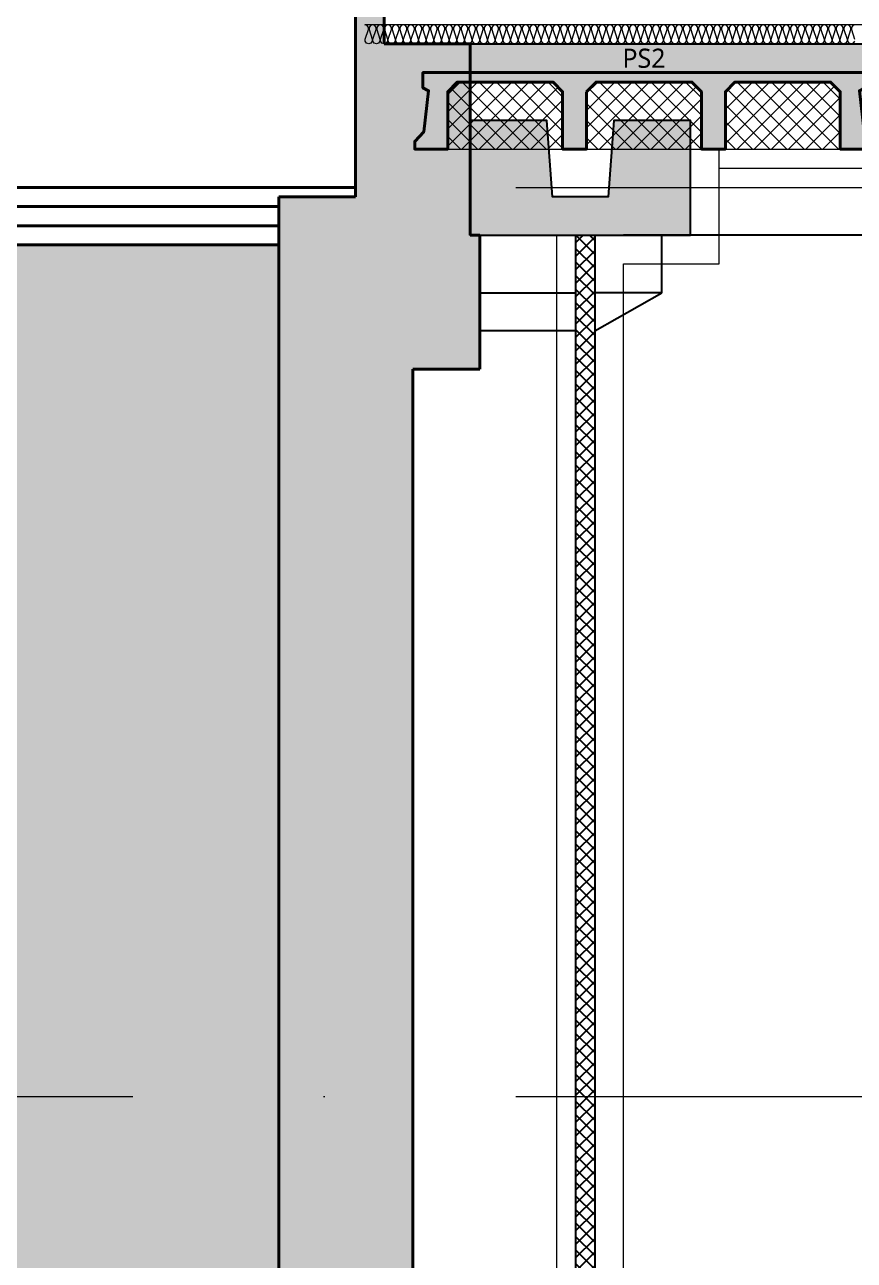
# Model space of a CAD drawing. Header units: millimetres. Extents: x 0 to 420000, y 0 to 297000.
# Drawn here: x 109635 to 113969, y 27845 to 34300 of the extents above; entities that cross this region are included whole.
import ezdxf
from ezdxf.enums import TextEntityAlignment as Align

# ---------------------------------------------------------------- set-up
doc = ezdxf.new("R2010")
doc.units = ezdxf.units.MM
for name, pattern in [('0731_main_plan$0$form_$0$y-Landschaft$0$_$1$20120914_Verkehrsflächen_Grün$0$20120628_xref - Gammel$1$3_H-GL_F1_U3 - Default$0${ Offset Lines }', [0]), ('CEN', [62, 60, -1, 0, -1]), ('HIDDEN', [0.375, 0.25, -0.125])]:
    doc.linetypes.add(name, pattern=pattern)
for name, color, linetype, lineweight in [('A-AXIS-LINE', 1, 'CEN', 15), ('A-CONC-LIN1', 2, 'Continuous', 40), ('A-CONC-LIN2', 7, 'Continuous', 25), ('A-ELEV-LIN2', 7, 'Continuous', 25), ('A-GRND', 2, 'Continuous', 40), ('A-WAXM-BLOC', 3, 'Continuous', 25), ('A-XXXX-HID', 8, 'HIDDEN', 18), ('A-XXXX-INSL1', 15, 'Continuous', 18), ('A-XXXX-INSL2', 8, 'Continuous', 18)]:
    doc.layers.add(name, color=color, linetype=linetype, lineweight=lineweight)
for name, color, linetype in [('A-CONC-SOLD', 253, 'CEN'), ('A-XXXX-SOLD', 252, 'Continuous'), ('CON', 2, 'Continuous')]:
    doc.layers.add(name, color=color, linetype=linetype)
doc.layers.add('A-XXXX-NPLT', color=144, linetype='Continuous', lineweight=15, plot=False)
doc.styles.add('맑은고딕', font='')
doc.styles.get('맑은고딕').set_extended_font_data('Malgun Gothic')

# ---------------------------------------------------------------- blocks, each defined once
blk = doc.blocks.new('axis(211208)')
at = {"layer": 'A-AXIS-LINE', "ltscale": 1000}
for p, q in [((4631788.1, -432118.7), (4955413.1, -432118.7)), ((4631788.1, -436868.7), (4955413.1, -436868.7))]:
    blk.add_line(p, q, dxfattribs=at)
blk = doc.blocks.new('PS2')
at = {"layer": 'A-CONC-SOLD'}
h = blk.add_hatch(color=256, dxfattribs=at)
h.dxf.hatch_style = 1
h.paths.add_polyline_path([(1197.5, 0), (-1197.5, 0), (-1197.5, -510), (-1150.5, -460), (-1125, -245), (-1155, -230), (-1155, -150), (1155, -150), (1155, -230), (1125, -245), (1150.5, -460), (1197.5, -510)])
h = blk.add_hatch(color=256, dxfattribs=at)
h.dxf.hatch_style = 1
h.paths.add_polyline_path([(-1150.5, -460), (-1197.5, -510), (-1197.5, -550), (-1025, -550), (-1025, -510), (-1025, -250), (-975, -200), (-475, -200), (-425, -250), (-425, -510), (-425, -550), (-300, -550), (-300, -510), (-300, -250), (-250, -200), (250, -200), (300, -250), (300, -510), (300, -550), (425, -550), (425, -510), (425, -250), (475, -200), (975, -200), (1025, -250), (1025, -510), (1025, -550), (1197.5, -550), (1197.5, -510), (1150.5, -460), (1125, -245), (1155, -230), (1155, -150), (-1155, -150), (-1155, -230), (-1125, -245)])
at = {"layer": 'A-XXXX-INSL2'}
h = blk.add_hatch(dxfattribs=at)
h.set_pattern_fill('ANSI37', color=256, scale=20)
h.set_pattern_definition([(45, (-289951.5, -41968), (-44.90128, 44.90128), []), (135, (-289951.5, -41968), (-44.90128, -44.90128), [])])
h.paths.add_polyline_path([(-975, -200), (-1025, -250), (-1025, -510), (-1025, -550), (-425, -550), (-425, -510), (-425, -250), (-475, -200)])
h.paths.add_polyline_path([(-250, -200), (-300, -250), (-300, -510), (-300, -550), (300, -550), (300, -510), (300, -250), (250, -200)])
h.paths.add_polyline_path([(425, -510), (425, -550), (1025, -550), (1025, -510), (1025, -250), (975, -200), (475, -200), (425, -250)])
at = {"layer": 'A-CONC-LIN1', "color": 2, "linetype": '0731_main_plan$0$form_$0$y-Landschaft$0$_$1$20120914_Verkehrsflächen_Grün$0$20120628_xref - Gammel$1$3_H-GL_F1_U3 - Default$0${ Offset Lines }'}
blk.add_lwpolyline([(-300, -250), (-300, -510), (-300, -510), (-300, -550), (-425, -550), (-425, -510), (-425, -510), (-425, -250), (-475, -200), (-975, -200), (-1025, -250), (-1025, -510), (-1025, -510), (-1025, -550), (-1197.5, -550), (-1197.5, -510), (-1150.5, -460), (-1125, -245), (-1155, -230), (-1155, -150), (1155, -150), (1155, -230), (1125, -245), (1150.5, -460), (1197.5, -510), (1197.5, -550), (1025, -550), (1025, -510), (1025, -510), (1025, -250), (975, -200), (475, -200), (425, -250), (425, -510), (425, -510), (425, -550), (300, -550), (300, -510), (300, -510), (300, -250), (250, -200), (-250, -200)], close=True, dxfattribs=at)
at = {"layer": 'A-CONC-LIN2'}
blk.add_line((-1197.5, 0), (1197.5, 0), dxfattribs=at)
at = {"layer": 'A-XXXX-NPLT'}
for p, q in [((-1025, -550), (-425, -550)), ((-300, -550), (300, -550)), ((425, -550), (1025, -550))]:
    blk.add_line(p, q, dxfattribs=at)
at = {"layer": 'A-XXXX-NPLT', "style": '맑은고딕'}
blk.add_text('PS2', height=100, dxfattribs=at).set_placement((0, -75), align=Align.MIDDLE)
blk = doc.blocks.new('지하2층')
at = {"layer": 'A-CONC-SOLD'}
h = blk.add_hatch(color=256, dxfattribs=at)
h.dxf.hatch_style = 1
h.paths.add_polyline_path([(4879373.8, -392168.7), (4878973.8, -392168.7), (4878973.8, -391118.7), (4878823.8, -391118.7), (4878823.8, -391368.7), (4878373.8, -391368.7), (4878373.8, -392368.7), (4878323.8, -392368.7), (4878323.8, -393068.7), (4878673.8, -393068.7), (4878673.8, -401668.7), (4877923.8, -401668.7), (4877923.8, -401118.7), (4877723.8, -401118.7), (4877723.8, -401668.7), (4801523.8, -401668.7), (4801523.8, -401128.7), (4801323.8, -401128.7), (4801323.8, -401968.7), (4801493.8, -401968.7), (4801478.8, -401977.7), (4801478.8, -402318.7), (4759168.8, -402318.7), (4759168.8, -401977.7), (4759153.8, -401968.7), (4759323.8, -401968.7), (4759323.8, -401128.7), (4759123.8, -401128.7), (4759123.8, -401668.7), (4682923.8, -401668.7), (4682923.8, -401118.7), (4682723.8, -401118.7), (4682723.8, -401668.7), (4681973.8, -401668.7), (4681973.8, -393068.7), (4682323.8, -393068.7), (4682323.8, -392368.7), (4682273.8, -392368.7), (4682273.8, -391368.7), (4681823.8, -391368.7), (4681823.8, -391118.7), (4681673.8, -391118.7), (4681673.8, -392168.7), (4681273.8, -392168.7), (4681273.8, -401968.7), (4758323.8, -401968.7), (4758323.8, -402618.7), (4802323.8, -402618.7), (4802323.8, -401968.7), (4879373.8, -401968.7)])
h = blk.add_hatch(color=256, dxfattribs=at)
h.dxf.hatch_style = 1
h.paths.add_polyline_path([(4682273.8, -391768.7), (4682273.8, -392368.7), (4683423.8, -392368.7), (4683423.8, -391768.7), (4683023.8, -391768.7), (4682993.8, -392168.7), (4682703.8, -392168.7), (4682673.8, -391768.7)])
h = blk.add_hatch(dxfattribs=at)
h.set_pattern_fill('블럭단면', color=256, scale=50)
h.set_pattern_definition([(45, (4570311.26, -377471.006), (-35.35534, 35.35534), []), (135, (4570311.26, -377471.006), (-35.35534, -35.35534), [])])
h.paths.add_polyline_path([(4682923.8, -392368.7), (4682823.8, -392368.7), (4682823.8, -401118.7), (4682923.8, -401118.7)])
blk.add_line((4682323.8, -392368.7), (4682323.8, -392868.7))
at = {"layer": 'A-CONC-LIN1'}
for points in [[(4681673.8, -391118.7), (4681673.8, -392168.7), (4681273.8, -392168.7), (4681273.8, -401968.7), (4758323.8, -401968.7), (4758323.8, -402618.7), (4802323.8, -402618.7), (4802323.8, -401968.7), (4879373.8, -401968.7), (4879373.8, -392168.7), (4878973.8, -392168.7), (4878973.8, -391118.7)], [(4759123.8, -401668.7), (4682923.8, -401668.7), (4682923.8, -401118.7), (4682723.8, -401118.7), (4682723.8, -401668.7), (4681973.8, -401668.7), (4681973.8, -393068.7), (4682323.8, -393068.7), (4682323.8, -392368.7), (4682273.8, -392368.7), (4682273.8, -391368.7), (4681823.8, -391368.7), (4681823.8, -391118.7), (4681673.8, -391118.7)]]:
    blk.add_lwpolyline(points, dxfattribs=at)
at = {"layer": 'A-ELEV-LIN2'}
for p, q in [((4683273.8, -392368.7), (4683074, -392368.7)), ((4683273.8, -392668.7), (4683273.8, -392368.7)), ((4692223.8, -392368.7), (4683273.8, -392368.7)), ((4682323.8, -392668.7), (4682823.8, -392668.7)), ((4682923.8, -392868.7), (4683273.8, -392668.7)), ((4683273.8, -392668.7), (4682923.8, -392668.7)), ((4682823.8, -392868.7), (4682323.8, -392868.7))]:
    blk.add_line(p, q, dxfattribs=at)
at = {"layer": 'A-WAXM-BLOC'}
for points in [[(4682823.8, -392368.7), (4682823.8, -401118.7)], [(4682923.8, -392368.7), (4682923.8, -401118.7)]]:
    blk.add_lwpolyline(points, dxfattribs=at)
at = {"layer": 'A-XXXX-HID'}
blk.add_lwpolyline([(4682723.8, -392368.7), (4682723.8, -401118.7)], dxfattribs=at)
at = {"layer": 'A-XXXX-INSL1'}
for points in [[(4683073.8, -401268.7), (4683073.8, -392518.7), (4683573.8, -392518.7), (4683573.8, -391918.7)], [(4683573.8, -392018.7), (4686073.8, -392018.7), (4686073.8, -391918.7)]]:
    blk.add_lwpolyline(points, dxfattribs=at)
at = {"layer": 'A-XXXX-INSL2'}
blk.add_line((4758623.8, -391268.7), (4681723.8, -391268.7), dxfattribs=at)
for points in [[(4684283.8, -391268.7), (4684272.8, -391272.7), (4684265.8, -391282.7), (4684265.8, -391293.7), (4684281.8, -391343.7)], [(4684281.8, -391354.7), (4684274.8, -391364.7), (4684263.8, -391368.7), (4684252.8, -391364.7), (4684245.8, -391354.7), (4684245.8, -391343.7), (4684261.8, -391293.7), (4684261.8, -391282.7), (4684254.8, -391272.7), (4684243.8, -391268.7), (4684232.8, -391272.7), (4684225.8, -391282.7), (4684225.8, -391293.7), (4684241.8, -391343.7), (4684241.8, -391354.7), (4684234.8, -391364.7), (4684223.8, -391368.7), (4684212.8, -391364.7), (4684205.8, -391354.7), (4684205.8, -391343.7), (4684221.8, -391293.7), (4684221.8, -391282.7), (4684214.8, -391272.7), (4684203.8, -391268.7), (4684192.8, -391272.7), (4684185.8, -391282.7), (4684185.8, -391293.7), (4684201.8, -391343.7), (4684201.8, -391354.7), (4684194.8, -391364.7), (4684183.8, -391368.7), (4684172.8, -391364.7), (4684165.8, -391354.7), (4684165.8, -391343.7), (4684181.8, -391293.7), (4684181.8, -391282.7), (4684174.8, -391272.7), (4684163.8, -391268.7), (4684152.8, -391272.7), (4684145.8, -391282.7), (4684145.8, -391293.7), (4684161.8, -391343.7), (4684161.8, -391354.7), (4684154.8, -391364.7), (4684143.8, -391368.7), (4684132.8, -391364.7), (4684125.8, -391354.7), (4684125.8, -391343.7), (4684141.8, -391293.7), (4684141.8, -391282.7), (4684134.8, -391272.7), (4684123.8, -391268.7), (4684112.8, -391272.7), (4684105.8, -391282.7), (4684105.8, -391293.7), (4684121.8, -391343.7), (4684121.8, -391354.7), (4684114.8, -391364.7), (4684103.8, -391368.7), (4684092.8, -391364.7), (4684085.8, -391354.7), (4684085.8, -391343.7), (4684101.8, -391293.7), (4684101.8, -391282.7), (4684094.8, -391272.7), (4684083.8, -391268.7), (4684072.8, -391272.7), (4684065.8, -391282.7), (4684065.8, -391293.7), (4684081.8, -391343.7), (4684081.8, -391354.7), (4684074.8, -391364.7), (4684063.8, -391368.7), (4684052.8, -391364.7), (4684045.8, -391354.7), (4684045.8, -391343.7), (4684061.8, -391293.7), (4684061.8, -391282.7), (4684054.8, -391272.7), (4684043.8, -391268.7), (4684032.8, -391272.7), (4684025.8, -391282.7), (4684025.8, -391293.7), (4684041.8, -391343.7), (4684041.8, -391354.7), (4684034.8, -391364.7), (4684023.8, -391368.7), (4684012.8, -391364.7), (4684005.8, -391354.7), (4684005.8, -391343.7), (4684021.8, -391293.7), (4684021.8, -391282.7), (4684014.8, -391272.7), (4684003.8, -391268.7), (4683992.8, -391272.7), (4683985.8, -391282.7), (4683985.8, -391293.7), (4684001.8, -391343.7), (4684001.8, -391354.7), (4683994.8, -391364.7), (4683983.8, -391368.7), (4683972.8, -391364.7), (4683965.8, -391354.7), (4683965.8, -391343.7), (4683981.8, -391293.7), (4683981.8, -391282.7), (4683974.8, -391272.7), (4683963.8, -391268.7), (4683952.8, -391272.7), (4683945.8, -391282.7), (4683945.8, -391293.7), (4683961.8, -391343.7), (4683961.8, -391354.7), (4683954.8, -391364.7), (4683943.8, -391368.7), (4683932.8, -391364.7), (4683925.8, -391354.7), (4683925.8, -391343.7), (4683941.8, -391293.7), (4683941.8, -391282.7), (4683934.8, -391272.7), (4683923.8, -391268.7), (4683912.8, -391272.7), (4683905.8, -391282.7), (4683905.8, -391293.7), (4683921.8, -391343.7), (4683921.8, -391354.7), (4683914.8, -391364.7), (4683903.8, -391368.7), (4683892.8, -391364.7), (4683885.8, -391354.7), (4683885.8, -391343.7), (4683901.8, -391293.7), (4683901.8, -391282.7), (4683894.8, -391272.7), (4683883.8, -391268.7), (4683872.8, -391272.7), (4683865.8, -391282.7), (4683865.8, -391293.7), (4683881.8, -391343.7), (4683881.8, -391354.7), (4683874.8, -391364.7), (4683863.8, -391368.7), (4683852.8, -391364.7), (4683845.8, -391354.7), (4683845.8, -391343.7), (4683861.8, -391293.7), (4683861.8, -391282.7), (4683854.8, -391272.7), (4683843.8, -391268.7), (4683832.8, -391272.7), (4683825.8, -391282.7), (4683825.8, -391293.7), (4683841.8, -391343.7), (4683841.8, -391354.7), (4683834.8, -391364.7), (4683823.8, -391368.7), (4683812.8, -391364.7), (4683805.8, -391354.7), (4683805.8, -391343.7), (4683821.8, -391293.7), (4683821.8, -391282.7), (4683814.8, -391272.7), (4683803.8, -391268.7), (4683792.8, -391272.7), (4683785.8, -391282.7), (4683785.8, -391293.7), (4683801.8, -391343.7), (4683801.8, -391354.7), (4683794.8, -391364.7), (4683783.8, -391368.7), (4683772.8, -391364.7), (4683765.8, -391354.7), (4683765.8, -391343.7), (4683781.8, -391293.7), (4683781.8, -391282.7), (4683774.8, -391272.7), (4683763.8, -391268.7), (4683752.8, -391272.7), (4683745.8, -391282.7), (4683745.8, -391293.7), (4683761.8, -391343.7), (4683761.8, -391354.7), (4683754.8, -391364.7), (4683743.8, -391368.7), (4683732.8, -391364.7), (4683725.8, -391354.7), (4683725.8, -391343.7), (4683741.8, -391293.7), (4683741.8, -391282.7), (4683734.8, -391272.7), (4683723.8, -391268.7), (4683712.8, -391272.7), (4683705.8, -391282.7), (4683705.8, -391293.7), (4683721.8, -391343.7), (4683721.8, -391354.7), (4683714.8, -391364.7), (4683703.8, -391368.7), (4683692.8, -391364.7), (4683685.8, -391354.7), (4683685.8, -391343.7), (4683701.8, -391293.7), (4683701.8, -391282.7), (4683694.8, -391272.7), (4683683.8, -391268.7), (4683672.8, -391272.7), (4683665.8, -391282.7), (4683665.8, -391293.7), (4683681.8, -391343.7), (4683681.8, -391354.7), (4683674.8, -391364.7), (4683663.8, -391368.7), (4683652.8, -391364.7), (4683645.8, -391354.7), (4683645.8, -391343.7), (4683661.8, -391293.7), (4683661.8, -391282.7), (4683654.8, -391272.7), (4683643.8, -391268.7), (4683632.8, -391272.7), (4683625.8, -391282.7), (4683625.8, -391293.7), (4683641.8, -391343.7), (4683641.8, -391354.7), (4683634.8, -391364.7), (4683623.8, -391368.7), (4683612.8, -391364.7), (4683605.8, -391354.7), (4683605.8, -391343.7), (4683621.8, -391293.7), (4683621.8, -391282.7), (4683614.8, -391272.7), (4683603.8, -391268.7), (4683592.8, -391272.7), (4683585.8, -391282.7), (4683585.8, -391293.7), (4683601.8, -391343.7), (4683601.8, -391354.7), (4683594.8, -391364.7), (4683583.8, -391368.7), (4683572.8, -391364.7), (4683565.8, -391354.7), (4683565.8, -391343.7), (4683581.8, -391293.7), (4683581.8, -391282.7), (4683574.8, -391272.7), (4683563.8, -391268.7), (4683552.8, -391272.7), (4683545.8, -391282.7), (4683545.8, -391293.7), (4683561.8, -391343.7), (4683561.8, -391354.7), (4683554.8, -391364.7), (4683543.8, -391368.7), (4683532.8, -391364.7), (4683525.8, -391354.7), (4683525.8, -391343.7), (4683541.8, -391293.7), (4683541.8, -391282.7), (4683534.8, -391272.7), (4683523.8, -391268.7), (4683512.8, -391272.7), (4683505.8, -391282.7), (4683505.8, -391293.7), (4683521.8, -391343.7), (4683521.8, -391354.7), (4683514.8, -391364.7), (4683503.8, -391368.7), (4683492.8, -391364.7), (4683485.8, -391354.7), (4683485.8, -391343.7), (4683501.8, -391293.7), (4683501.8, -391282.7), (4683494.8, -391272.7), (4683483.8, -391268.7), (4683472.8, -391272.7), (4683465.8, -391282.7), (4683465.8, -391293.7), (4683481.8, -391343.7), (4683481.8, -391354.7), (4683474.8, -391364.7), (4683463.8, -391368.7), (4683452.8, -391364.7), (4683445.8, -391354.7), (4683445.8, -391343.7), (4683461.8, -391293.7), (4683461.8, -391282.7), (4683454.8, -391272.7), (4683443.8, -391268.7), (4683432.8, -391272.7), (4683425.8, -391282.7), (4683425.8, -391293.7), (4683441.8, -391343.7), (4683441.8, -391354.7), (4683434.8, -391364.7), (4683423.8, -391368.7), (4683412.8, -391364.7), (4683405.8, -391354.7), (4683405.8, -391343.7), (4683421.8, -391293.7), (4683421.8, -391282.7), (4683414.8, -391272.7), (4683403.8, -391268.7), (4683392.8, -391272.7), (4683385.8, -391282.7), (4683385.8, -391293.7), (4683401.8, -391343.7), (4683401.8, -391354.7), (4683394.8, -391364.7), (4683383.8, -391368.7), (4683372.8, -391364.7), (4683365.8, -391354.7), (4683365.8, -391343.7), (4683381.8, -391293.7), (4683381.8, -391282.7), (4683374.8, -391272.7), (4683363.8, -391268.7), (4683352.8, -391272.7), (4683345.8, -391282.7), (4683345.8, -391293.7), (4683361.8, -391343.7), (4683361.8, -391354.7), (4683354.8, -391364.7), (4683343.8, -391368.7), (4683332.8, -391364.7), (4683325.8, -391354.7), (4683325.8, -391343.7), (4683341.8, -391293.7), (4683341.8, -391282.7), (4683334.8, -391272.7), (4683323.8, -391268.7), (4683312.8, -391272.7), (4683305.8, -391282.7), (4683305.8, -391293.7), (4683321.8, -391343.7), (4683321.8, -391354.7), (4683314.8, -391364.7), (4683303.8, -391368.7), (4683292.8, -391364.7), (4683285.8, -391354.7), (4683285.8, -391343.7), (4683301.8, -391293.7), (4683301.8, -391282.7), (4683294.8, -391272.7), (4683283.8, -391268.7), (4683272.8, -391272.7), (4683265.8, -391282.7), (4683265.8, -391293.7), (4683281.8, -391343.7), (4683281.8, -391354.7), (4683274.8, -391364.7), (4683263.8, -391368.7), (4683252.8, -391364.7), (4683245.8, -391354.7), (4683245.8, -391343.7), (4683261.8, -391293.7), (4683261.8, -391282.7), (4683254.8, -391272.7), (4683243.8, -391268.7), (4683232.8, -391272.7), (4683225.8, -391282.7), (4683225.8, -391293.7), (4683241.8, -391343.7), (4683241.8, -391354.7), (4683234.8, -391364.7), (4683223.8, -391368.7), (4683212.8, -391364.7), (4683205.8, -391354.7), (4683205.8, -391343.7), (4683221.8, -391293.7), (4683221.8, -391282.7), (4683214.8, -391272.7), (4683203.8, -391268.7), (4683192.8, -391272.7), (4683185.8, -391282.7), (4683185.8, -391293.7), (4683201.8, -391343.7), (4683201.8, -391354.7), (4683194.8, -391364.7), (4683183.8, -391368.7), (4683172.8, -391364.7), (4683165.8, -391354.7), (4683165.8, -391343.7), (4683181.8, -391293.7), (4683181.8, -391282.7), (4683174.8, -391272.7), (4683163.8, -391268.7), (4683152.8, -391272.7), (4683145.8, -391282.7), (4683145.8, -391293.7), (4683161.8, -391343.7), (4683161.8, -391354.7), (4683154.8, -391364.7), (4683143.8, -391368.7), (4683132.8, -391364.7), (4683125.8, -391354.7), (4683125.8, -391343.7), (4683141.8, -391293.7), (4683141.8, -391282.7), (4683134.8, -391272.7), (4683123.8, -391268.7), (4683112.8, -391272.7), (4683105.8, -391282.7), (4683105.8, -391293.7), (4683121.8, -391343.7), (4683121.8, -391354.7), (4683114.8, -391364.7), (4683103.8, -391368.7), (4683092.8, -391364.7), (4683085.8, -391354.7), (4683085.8, -391343.7), (4683101.8, -391293.7), (4683101.8, -391282.7), (4683094.8, -391272.7), (4683083.8, -391268.7), (4683072.8, -391272.7), (4683065.8, -391282.7), (4683065.8, -391293.7), (4683081.8, -391343.7), (4683081.8, -391354.7), (4683074.8, -391364.7), (4683063.8, -391368.7), (4683052.8, -391364.7), (4683045.8, -391354.7), (4683045.8, -391343.7), (4683061.8, -391293.7), (4683061.8, -391282.7), (4683054.8, -391272.7), (4683043.8, -391268.7), (4683032.8, -391272.7), (4683025.8, -391282.7), (4683025.8, -391293.7), (4683041.8, -391343.7), (4683041.8, -391354.7), (4683034.8, -391364.7), (4683023.8, -391368.7), (4683012.8, -391364.7), (4683005.8, -391354.7), (4683005.8, -391343.7), (4683021.8, -391293.7), (4683021.8, -391282.7), (4683014.8, -391272.7), (4683003.8, -391268.7), (4682992.8, -391272.7), (4682985.8, -391282.7), (4682985.8, -391293.7), (4683001.8, -391343.7), (4683001.8, -391354.7), (4682994.8, -391364.7), (4682983.8, -391368.7), (4682972.8, -391364.7), (4682965.8, -391354.7), (4682965.8, -391343.7), (4682981.8, -391293.7), (4682981.8, -391282.7), (4682974.8, -391272.7), (4682963.8, -391268.7), (4682952.8, -391272.7), (4682945.8, -391282.7), (4682945.8, -391293.7), (4682961.8, -391343.7), (4682961.8, -391354.7), (4682954.8, -391364.7), (4682943.8, -391368.7), (4682932.8, -391364.7), (4682925.8, -391354.7), (4682925.8, -391343.7), (4682941.8, -391293.7), (4682941.8, -391282.7), (4682934.8, -391272.7), (4682923.8, -391268.7), (4682912.8, -391272.7), (4682905.8, -391282.7), (4682905.8, -391293.7), (4682921.8, -391343.7), (4682921.8, -391354.7), (4682914.8, -391364.7), (4682903.8, -391368.7), (4682892.8, -391364.7), (4682885.8, -391354.7), (4682885.8, -391343.7), (4682901.8, -391293.7), (4682901.8, -391282.7), (4682894.8, -391272.7), (4682883.8, -391268.7), (4682872.8, -391272.7), (4682865.8, -391282.7), (4682865.8, -391293.7), (4682881.8, -391343.7), (4682881.8, -391354.7), (4682874.8, -391364.7), (4682863.8, -391368.7), (4682852.8, -391364.7), (4682845.8, -391354.7), (4682845.8, -391343.7), (4682861.8, -391293.7), (4682861.8, -391282.7), (4682854.8, -391272.7), (4682843.8, -391268.7), (4682832.8, -391272.7), (4682825.8, -391282.7), (4682825.8, -391293.7), (4682841.8, -391343.7), (4682841.8, -391354.7), (4682834.8, -391364.7), (4682823.8, -391368.7), (4682812.8, -391364.7), (4682805.8, -391354.7), (4682805.8, -391343.7), (4682821.8, -391293.7), (4682821.8, -391282.7), (4682814.8, -391272.7), (4682803.8, -391268.7), (4682792.8, -391272.7), (4682785.8, -391282.7), (4682785.8, -391293.7), (4682801.8, -391343.7), (4682801.8, -391354.7), (4682794.8, -391364.7), (4682783.8, -391368.7), (4682772.8, -391364.7), (4682765.8, -391354.7), (4682765.8, -391343.7), (4682781.8, -391293.7), (4682781.8, -391282.7), (4682774.8, -391272.7), (4682763.8, -391268.7), (4682752.8, -391272.7), (4682745.8, -391282.7), (4682745.8, -391293.7), (4682761.8, -391343.7), (4682761.8, -391354.7), (4682754.8, -391364.7), (4682743.8, -391368.7), (4682732.8, -391364.7), (4682725.8, -391354.7), (4682725.8, -391343.7), (4682741.8, -391293.7), (4682741.8, -391282.7), (4682734.8, -391272.7), (4682723.8, -391268.7), (4682712.8, -391272.7), (4682705.8, -391282.7), (4682705.8, -391293.7), (4682721.8, -391343.7), (4682721.8, -391354.7), (4682714.8, -391364.7), (4682703.8, -391368.7), (4682692.8, -391364.7), (4682685.8, -391354.7), (4682685.8, -391343.7), (4682701.8, -391293.7), (4682701.8, -391282.7), (4682694.8, -391272.7), (4682683.8, -391268.7), (4682672.8, -391272.7), (4682665.8, -391282.7), (4682665.8, -391293.7), (4682681.8, -391343.7), (4682681.8, -391354.7), (4682674.8, -391364.7), (4682663.8, -391368.7), (4682652.8, -391364.7), (4682645.8, -391354.7), (4682645.8, -391343.7), (4682661.8, -391293.7), (4682661.8, -391282.7), (4682654.8, -391272.7), (4682643.8, -391268.7), (4682632.8, -391272.7), (4682625.8, -391282.7), (4682625.8, -391293.7), (4682641.8, -391343.7), (4682641.8, -391354.7), (4682634.8, -391364.7), (4682623.8, -391368.7), (4682612.8, -391364.7), (4682605.8, -391354.7), (4682605.8, -391343.7), (4682621.8, -391293.7), (4682621.8, -391282.7), (4682614.8, -391272.7), (4682603.8, -391268.7), (4682592.8, -391272.7), (4682585.8, -391282.7), (4682585.8, -391293.7), (4682601.8, -391343.7), (4682601.8, -391354.7), (4682594.8, -391364.7), (4682583.8, -391368.7), (4682572.8, -391364.7), (4682565.8, -391354.7), (4682565.8, -391343.7), (4682581.8, -391293.7), (4682581.8, -391282.7), (4682574.8, -391272.7), (4682563.8, -391268.7), (4682552.8, -391272.7), (4682545.8, -391282.7), (4682545.8, -391293.7), (4682561.8, -391343.7), (4682561.8, -391354.7), (4682554.8, -391364.7), (4682543.8, -391368.7), (4682532.8, -391364.7), (4682525.8, -391354.7), (4682525.8, -391343.7), (4682541.8, -391293.7), (4682541.8, -391282.7), (4682534.8, -391272.7), (4682523.8, -391268.7), (4682512.8, -391272.7), (4682505.8, -391282.7), (4682505.8, -391293.7), (4682521.8, -391343.7), (4682521.8, -391354.7), (4682514.8, -391364.7), (4682503.8, -391368.7), (4682492.8, -391364.7), (4682485.8, -391354.7), (4682485.8, -391343.7), (4682501.8, -391293.7), (4682501.8, -391282.7), (4682494.8, -391272.7), (4682483.8, -391268.7), (4682472.8, -391272.7), (4682465.8, -391282.7), (4682465.8, -391293.7), (4682481.8, -391343.7), (4682481.8, -391354.7), (4682474.8, -391364.7), (4682463.8, -391368.7), (4682452.8, -391364.7), (4682445.8, -391354.7), (4682445.8, -391343.7), (4682461.8, -391293.7), (4682461.8, -391282.7), (4682454.8, -391272.7), (4682443.8, -391268.7), (4682432.8, -391272.7), (4682425.8, -391282.7), (4682425.8, -391293.7), (4682441.8, -391343.7), (4682441.8, -391354.7), (4682434.8, -391364.7), (4682423.8, -391368.7), (4682412.8, -391364.7), (4682405.8, -391354.7), (4682405.8, -391343.7), (4682421.8, -391293.7), (4682421.8, -391282.7), (4682414.8, -391272.7), (4682403.8, -391268.7), (4682392.8, -391272.7), (4682385.8, -391282.7), (4682385.8, -391293.7), (4682401.8, -391343.7), (4682401.8, -391354.7), (4682394.8, -391364.7), (4682383.8, -391368.7), (4682372.8, -391364.7), (4682365.8, -391354.7), (4682365.8, -391343.7), (4682381.8, -391293.7), (4682381.8, -391282.7), (4682374.8, -391272.7), (4682363.8, -391268.7), (4682352.8, -391272.7), (4682345.8, -391282.7), (4682345.8, -391293.7), (4682361.8, -391343.7), (4682361.8, -391354.7), (4682354.8, -391364.7), (4682343.8, -391368.7), (4682332.8, -391364.7), (4682325.8, -391354.7), (4682325.8, -391343.7), (4682341.8, -391293.7), (4682341.8, -391282.7), (4682334.8, -391272.7), (4682323.8, -391268.7), (4682312.8, -391272.7), (4682305.8, -391282.7), (4682305.8, -391293.7), (4682321.8, -391343.7), (4682321.8, -391354.7), (4682314.8, -391364.7), (4682303.8, -391368.7), (4682292.8, -391364.7), (4682285.8, -391354.7), (4682285.8, -391343.7), (4682301.8, -391293.7), (4682301.8, -391282.7), (4682294.8, -391272.7), (4682283.8, -391268.7), (4682272.8, -391272.7), (4682265.8, -391282.7), (4682265.8, -391293.7), (4682281.8, -391343.7), (4682281.8, -391354.7), (4682274.8, -391364.7), (4682263.8, -391368.7), (4682252.8, -391364.7), (4682245.8, -391354.7), (4682245.8, -391343.7), (4682261.8, -391293.7), (4682261.8, -391282.7), (4682254.8, -391272.7), (4682243.8, -391268.7), (4682232.8, -391272.7), (4682225.8, -391282.7), (4682225.8, -391293.7), (4682241.8, -391343.7), (4682241.8, -391354.7), (4682234.8, -391364.7), (4682223.8, -391368.7), (4682212.8, -391364.7), (4682205.8, -391354.7), (4682205.8, -391343.7), (4682221.8, -391293.7), (4682221.8, -391282.7), (4682214.8, -391272.7), (4682203.8, -391268.7), (4682192.8, -391272.7), (4682185.8, -391282.7), (4682185.8, -391293.7), (4682201.8, -391343.7), (4682201.8, -391354.7), (4682194.8, -391364.7), (4682183.8, -391368.7), (4682172.8, -391364.7), (4682165.8, -391354.7), (4682165.8, -391343.7), (4682181.8, -391293.7), (4682181.8, -391282.7), (4682174.8, -391272.7), (4682163.8, -391268.7), (4682152.8, -391272.7), (4682145.8, -391282.7), (4682145.8, -391293.7), (4682161.8, -391343.7), (4682161.8, -391354.7), (4682154.8, -391364.7), (4682143.8, -391368.7), (4682132.8, -391364.7), (4682125.8, -391354.7), (4682125.8, -391343.7), (4682141.8, -391293.7), (4682141.8, -391282.7), (4682134.8, -391272.7), (4682123.8, -391268.7), (4682112.8, -391272.7), (4682105.8, -391282.7), (4682105.8, -391293.7), (4682121.8, -391343.7), (4682121.8, -391354.7), (4682114.8, -391364.7), (4682103.8, -391368.7), (4682092.8, -391364.7), (4682085.8, -391354.7), (4682085.8, -391343.7), (4682101.8, -391293.7), (4682101.8, -391282.7), (4682094.8, -391272.7), (4682083.8, -391268.7), (4682072.8, -391272.7), (4682065.8, -391282.7), (4682065.8, -391293.7), (4682081.8, -391343.7), (4682081.8, -391354.7), (4682074.8, -391364.7), (4682063.8, -391368.7), (4682052.8, -391364.7), (4682045.8, -391354.7), (4682045.8, -391343.7), (4682061.8, -391293.7), (4682061.8, -391282.7), (4682054.8, -391272.7), (4682043.8, -391268.7), (4682032.8, -391272.7), (4682025.8, -391282.7), (4682025.8, -391293.7), (4682041.8, -391343.7), (4682041.8, -391354.7), (4682034.8, -391364.7), (4682023.8, -391368.7), (4682012.8, -391364.7), (4682005.8, -391354.7), (4682005.8, -391343.7), (4682021.8, -391293.7), (4682021.8, -391282.7), (4682014.8, -391272.7), (4682003.8, -391268.7), (4681992.8, -391272.7), (4681985.8, -391282.7), (4681985.8, -391293.7), (4682001.8, -391343.7), (4682001.8, -391354.7), (4681994.8, -391364.7), (4681983.8, -391368.7), (4681972.8, -391364.7), (4681965.8, -391354.7), (4681965.8, -391343.7), (4681981.8, -391293.7), (4681981.8, -391282.7), (4681974.8, -391272.7), (4681963.8, -391268.7), (4681952.8, -391272.7), (4681945.8, -391282.7), (4681945.8, -391293.7), (4681961.8, -391343.7), (4681961.8, -391354.7), (4681954.8, -391364.7), (4681943.8, -391368.7), (4681932.8, -391364.7), (4681925.8, -391354.7), (4681925.8, -391343.7), (4681941.8, -391293.7), (4681941.8, -391282.7), (4681934.8, -391272.7), (4681923.8, -391268.7), (4681912.8, -391272.7), (4681905.8, -391282.7), (4681905.8, -391293.7), (4681921.8, -391343.7), (4681921.8, -391354.7), (4681914.8, -391364.7), (4681903.8, -391368.7), (4681892.8, -391364.7), (4681885.8, -391354.7), (4681885.8, -391343.7), (4681901.8, -391293.7), (4681901.8, -391282.7), (4681894.8, -391272.7), (4681883.8, -391268.7), (4681872.8, -391272.7), (4681865.8, -391282.7), (4681865.8, -391293.7), (4681881.8, -391343.7), (4681881.8, -391354.7), (4681874.8, -391364.7), (4681863.8, -391368.7), (4681852.8, -391364.7), (4681845.8, -391354.7), (4681845.8, -391343.7), (4681861.8, -391293.7), (4681861.8, -391282.7), (4681854.8, -391272.7), (4681843.8, -391268.7), (4681832.8, -391272.7), (4681825.8, -391282.7), (4681825.8, -391293.7), (4681841.8, -391343.7), (4681841.8, -391354.7), (4681834.8, -391364.7), (4681823.8, -391368.7), (4681812.8, -391364.7), (4681805.8, -391354.7), (4681805.8, -391343.7), (4681821.8, -391293.7), (4681821.8, -391282.7), (4681814.8, -391272.7), (4681803.8, -391268.7), (4681792.8, -391272.7), (4681785.8, -391282.7), (4681785.8, -391293.7), (4681801.8, -391343.7), (4681801.8, -391354.7), (4681794.8, -391364.7), (4681783.8, -391368.7), (4681772.8, -391364.7), (4681765.8, -391354.7), (4681765.8, -391343.7), (4681781.8, -391293.7), (4681781.8, -391282.7), (4681774.8, -391272.7), (4681763.8, -391268.7), (4681752.8, -391272.7), (4681745.8, -391282.7), (4681745.8, -391293.7), (4681761.8, -391343.7), (4681761.8, -391354.7), (4681754.8, -391364.7), (4681743.8, -391368.7), (4681732.8, -391364.7), (4681725.8, -391354.7), (4681725.8, -391343.7), (4681741.8, -391293.7), (4681741.8, -391282.7), (4681734.8, -391272.7), (4681723.8, -391268.7)]]:
    blk.add_lwpolyline(points, dxfattribs=at)
at = {"layer": 'CON'}
blk.add_lwpolyline([(4682273.8, -391768.7), (4682273.8, -392368.7), (4683423.8, -392368.7), (4683423.8, -391768.7), (4683023.8, -391768.7), (4682993.8, -392168.7), (4682703.8, -392168.7), (4682673.8, -391768.7)], close=True, dxfattribs=at)
blk.add_blockref('PS2', (4683181.3, -391368.7))

msp = doc.modelspace()

# ---------------------------------------------------------------- hatches: boundary and pattern name
at = {"layer": 'A-XXXX-SOLD'}
h = msp.add_hatch(color=256, dxfattribs=at)
h.dxf.hatch_style = 1
edge = h.paths.add_edge_path()
edge.add_line((188012.5, 23400), (110962.5, 23400))
edge.add_line((110962.5, 23400), (110962.5, 33150))
edge.add_line((110962.5, 33150), (101437.5, 33150))
edge.add_line((101437.5, 33150), (101437.5, 32915.6))
edge.add_arc((97287.5, -3706.2), 36856.3, 83.53481, 96.46519)
edge.add_line((93137.5, 32915.6), (93137.5, 33150))
edge.add_line((93137.5, 33150), (50200, 33150))
edge.add_line((50200, 33150), (50200, 14450))
edge.add_line((50200, 14450), (373825, 14450))
edge.add_line((373825, 14450), (373825, 33150))
edge.add_line((373825, 33150), (343047.9, 33150))
edge.add_line((343047.9, 33150), (343047.9, 32941.7))
edge.add_arc((327897.9, -517956.2), 551106.3, 88.424731, 91.575269)
edge.add_line((312747.9, 32941.7), (312747.9, 33150))
edge.add_line((312747.9, 33150), (309062.5, 33150))
edge.add_line((309062.5, 33150), (309062.5, 23400))
edge.add_line((309062.5, 23400), (232012.5, 23400))
edge.add_line((232012.5, 23400), (232012.5, 22750))
edge.add_line((232012.5, 22750), (188012.5, 22750))
edge.add_line((188012.5, 22750), (188012.5, 23400))

# ---------------------------------------------------------------- linework, layer by layer
at = {"layer": 'A-GRND'}
for points in [[(50200, 33450), (93437.5, 33450), (93437.5, 33250, -0.051948), (101137.5, 33250), (101137.5, 33450), (111362.5, 33450)], [(50200, 33350), (93337.5, 33350), (93337.5, 33138.9, -0.05345), (101237.5, 33138.9), (101237.5, 33350), (110962.5, 33350)], [(50200, 33250), (93237.5, 33250), (93237.5, 33027.4, -0.05496), (101337.5, 33027.4), (101337.5, 33250), (110962.5, 33250)], [(50200, 33150), (93137.5, 33150), (93137.5, 32915.6, -0.056479), (101437.5, 32915.6), (101437.5, 33150), (110962.5, 33150)]]:
    msp.add_lwpolyline(points, format="xyb", dxfattribs=at)

# ---------------------------------------------------------------- block references
msp.add_blockref('지하2층', (-4570311.3, 425568.7))
at = {"layer": 'A-AXIS-LINE'}
msp.add_blockref('axis(211208)', (-4581588.1, 465568.7), dxfattribs=at)

doc.saveas('drawing.dxf')
